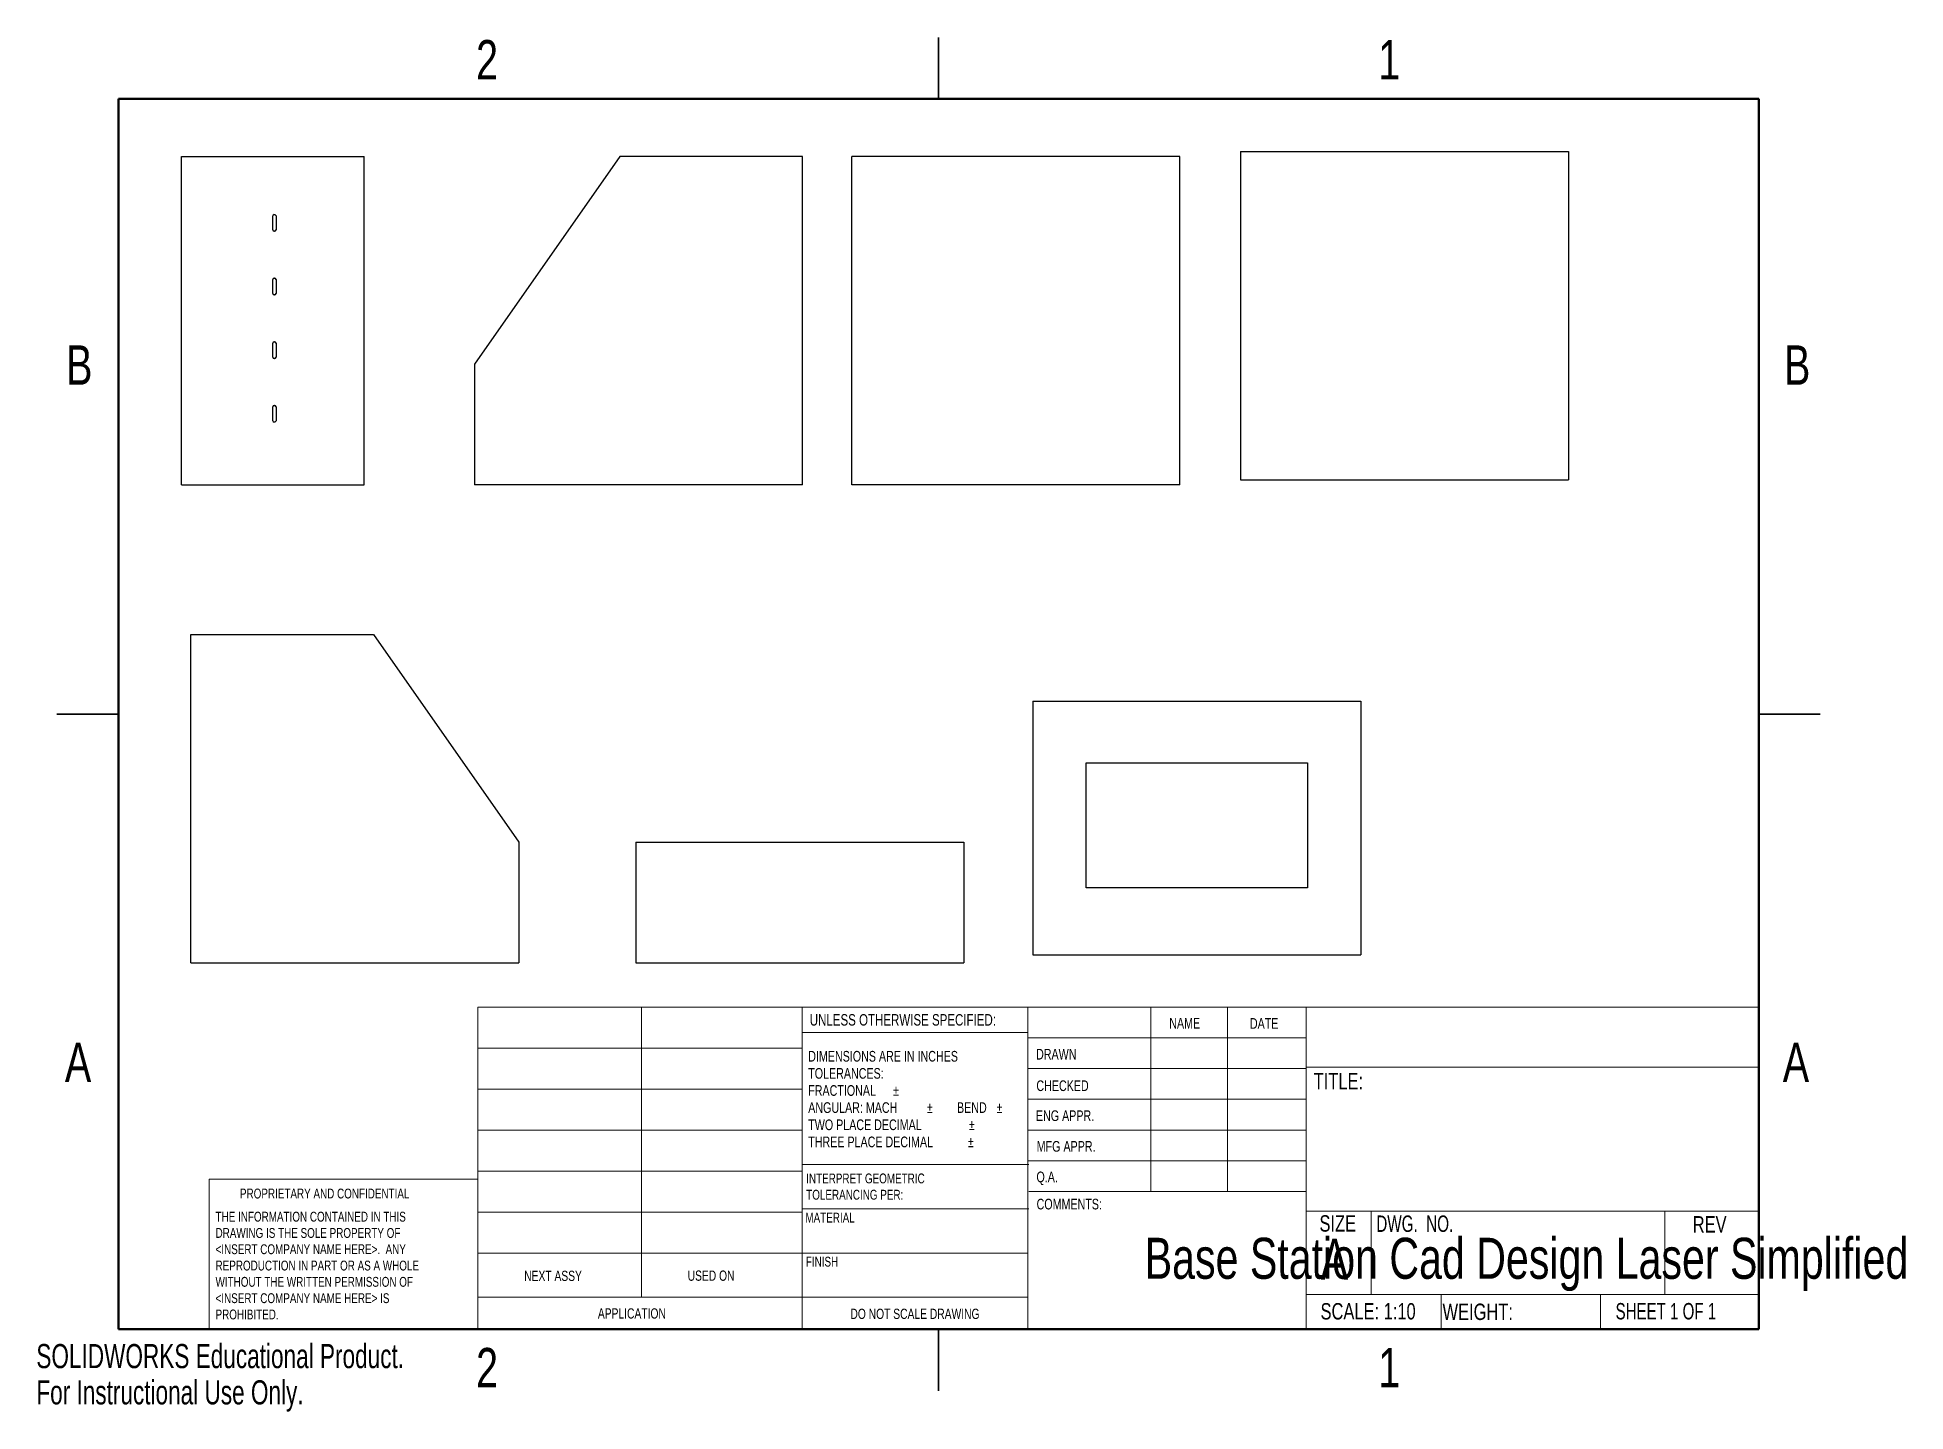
# Model space of a CAD drawing. Header units: millimetres. Extents: x 0 to 289, y 0 to 213.
import ezdxf

# ---------------------------------------------------------------- set-up
doc = ezdxf.new("R2010")
doc.units = ezdxf.units.MM
doc.styles.add('SLDTEXTSTYLE0', font='TXT', dxfattribs={"width": 0.75})
doc.styles.add('SLDTEXTSTYLE1', font='TXT', dxfattribs={"width": 0.6875})
doc.styles.add('SLDTEXTSTYLE2', font='TXT', dxfattribs={"width": 0.694444})
doc.styles.add('SLDTEXTSTYLE3', font='TXT', dxfattribs={"width": 0.7})

# ---------------------------------------------------------------- blocks, each defined once
blk = doc.blocks.new('SW_NOTE_0')
at = {"color": 0, "linetype": 'Continuous', "lineweight": 0, "char_height": 1.524, "attachment_point": 1, "style": 'SLDTEXTSTYLE0'}
for s, insert in [('INTERPRET GEOMETRIC', (0, 1.96)), ('TOLERANCING PER:', (0, -0.56))]:
    blk.add_mtext(s, dxfattribs=dict(at, insert=insert))
blk = doc.blocks.new('SW_NOTE_0_1')
at = {"color": 0, "linetype": 'Continuous', "lineweight": 0, "char_height": 1.651, "attachment_point": 1, "style": 'SLDTEXTSTYLE0'}
for s, insert in [('DIMENSIONS ARE IN INCHES', (0, 2.13)), ('TOLERANCES:', (0, -0.52)), ('FRACTIONAL', (0, -3.17)), ('%%p', (13.15, -3.17)), ('ANGULAR: MACH', (0, -5.82)), ('TWO PLACE DECIMAL', (0, -8.48)), ('%%p', (18.37, -5.82)), ('BEND', (23.04, -5.82)), ('%%p', (29.16, -5.82)), ('THREE PLACE DECIMAL', (0, -11.13)), ('%%p', (24.73, -11.13)), ('%%p', (24.88, -8.48))]:
    blk.add_mtext(s, dxfattribs=dict(at, insert=insert))
blk = doc.blocks.new('SW_NOTE_0_2')
at = {"color": 0, "linetype": 'Continuous', "lineweight": 0, "char_height": 1.524, "attachment_point": 1, "style": 'SLDTEXTSTYLE0'}
for s, insert in [('THE INFORMATION CONTAINED IN THIS', (0, 1.96)), ('DRAWING IS THE SOLE PROPERTY OF', (0, -0.56)), ('<INSERT COMPANY NAME HERE>.  ANY', (0, -3.08)), ('REPRODUCTION IN PART OR AS A WHOLE', (0, -5.61)), ('WITHOUT THE WRITTEN PERMISSION OF', (0, -8.13)), ('<INSERT COMPANY NAME HERE> IS', (0, -10.66)), ('PROHIBITED.', (0, -13.18))]:
    blk.add_mtext(s, dxfattribs=dict(at, insert=insert))

msp = doc.modelspace()

# ---------------------------------------------------------------- linework, layer by layer
at = {"color": 7, "linetype": 'Continuous', "lineweight": 25}
for p, q in [((139.7, 212.73), (139.7, 203.2)), ((139.7, 203.2), (139.7, 212.72)), ((22.5, 143.47), (22.5, 194.27)), ((22.5, 194.27), (50.78, 194.27)), ((50.78, 143.47), (50.78, 194.27)), ((90.34, 194.27), (67.83, 162.11)), ((118.63, 194.27), (90.34, 194.27)), ((118.63, 143.47), (118.63, 194.27)), ((126.26, 143.47), (126.26, 194.27)), ((177.06, 194.27), (126.26, 194.27)), ((177.06, 143.47), (177.06, 194.27)), ((186.46, 195.04), (237.26, 195.04)), ((186.46, 195.04), (186.46, 144.24)), ((237.26, 195.04), (237.26, 144.24)), ((36.83, 185.28), (36.91, 185.28)), ((36.63, 182.93), (36.63, 185.08)), ((36.91, 182.73), (36.83, 182.73)), ((37.11, 185.08), (37.11, 182.93)), ((36.63, 173.08), (36.63, 175.23)), ((36.83, 175.43), (36.91, 175.43)), ((37.11, 175.23), (37.11, 173.08)), ((36.91, 172.88), (36.83, 172.88)), ((36.63, 163.22), (36.63, 165.37)), ((36.83, 165.57), (36.91, 165.57)), ((37.11, 165.37), (37.11, 163.22)), ((36.91, 163.02), (36.83, 163.02)), ((67.83, 162.11), (67.83, 143.47)), ((36.63, 153.37), (36.63, 155.52)), ((36.83, 155.72), (36.91, 155.72)), ((37.11, 155.52), (37.11, 153.37)), ((36.91, 153.17), (36.83, 153.17)), ((22.5, 143.47), (50.78, 143.47)), ((118.63, 143.47), (67.83, 143.47)), ((177.06, 143.47), (126.26, 143.47)), ((186.46, 144.24), (237.26, 144.24)), ((23.92, 69.46), (23.92, 120.26)), ((23.92, 120.26), (52.2, 120.26)), ((52.2, 120.26), (74.72, 88.1)), ((154.28, 109.93), (205.08, 109.93)), ((154.28, 109.93), (154.28, 70.68)), ((205.08, 109.93), (205.08, 70.68)), ((12.7, 107.95), (3.17, 107.95)), ((3.17, 107.95), (12.7, 107.95)), ((266.7, 107.95), (276.23, 107.95)), ((276.23, 107.95), (266.7, 107.95)), ((162.54, 100.41), (196.83, 100.41)), ((162.54, 81.04), (162.54, 100.41)), ((196.83, 100.41), (196.83, 81.04)), ((74.72, 88.1), (74.72, 69.46)), ((92.81, 88.1), (92.81, 69.46)), ((92.81, 88.1), (143.61, 88.1)), ((143.61, 88.1), (143.61, 69.46)), ((196.83, 81.04), (162.54, 81.04)), ((23.92, 69.46), (74.72, 69.46)), ((92.81, 69.46), (143.61, 69.46)), ((154.28, 70.68), (205.08, 70.68)), ((139.7, 12.7), (139.7, 3.17)), ((139.7, 3.17), (139.7, 12.7))]:
    msp.add_line(p, q, dxfattribs=at)
at = {"color": 7, "linetype": 'Continuous', "lineweight": 50}
for p, q in [((12.7, 12.7), (12.7, 203.2)), ((12.7, 203.2), (266.7, 203.2)), ((266.7, 203.2), (266.7, 12.7)), ((266.7, 12.7), (12.7, 12.7))]:
    msp.add_line(p, q, dxfattribs=at)
at = {"color": 7, "linetype": 'Continuous'}
for p, q in [((90.34, 194.27), (67.83, 162.11)), ((118.63, 194.27), (90.34, 194.27)), ((118.63, 143.47), (118.63, 194.27)), ((67.83, 162.11), (67.83, 143.47)), ((118.63, 143.47), (67.83, 143.47)), ((23.92, 69.46), (23.92, 120.26)), ((23.92, 120.26), (52.2, 120.26)), ((52.2, 120.26), (74.72, 88.1)), ((74.72, 88.1), (74.72, 69.46)), ((23.92, 69.46), (74.72, 69.46))]:
    msp.add_line(p, q, dxfattribs=at)
at = {"color": 7, "linetype": 'Continuous', "lineweight": 18}
for p, q in [((92.81, 88.1), (92.81, 69.46)), ((68.35, 62.59), (266.7, 62.59)), ((68.35, 12.7), (68.35, 62.59)), ((93.7, 62.59), (93.7, 17.69)), ((118.57, 12.7), (118.57, 62.59)), ((153.55, 62.59), (153.55, 12.7)), ((172.56, 62.59), (172.56, 34.02)), ((184.46, 62.59), (184.46, 34.02)), ((196.63, 62.59), (196.63, 12.7)), ((153.55, 58.67), (118.57, 58.67)), ((68.35, 56.24), (118.57, 56.24)), ((153.55, 57.83), (196.63, 57.83)), ((153.55, 53.07), (196.63, 53.07)), ((196.63, 53.27), (266.7, 53.27)), ((68.35, 49.89), (118.57, 49.89)), ((153.55, 48.31), (196.63, 48.31)), ((68.35, 43.54), (118.57, 43.54)), ((196.63, 43.54), (153.55, 43.54)), ((118.57, 38.19), (153.66, 38.19)), ((196.63, 38.78), (153.55, 38.78)), ((26.77, 12.7), (26.77, 35.92)), ((68.35, 35.92), (26.77, 35.92)), ((68.35, 37.19), (118.57, 37.19)), ((196.63, 34.02), (153.66, 34.02)), ((68.35, 30.84), (118.57, 30.84)), ((118.57, 31.34), (153.66, 31.34)), ((196.63, 30.98), (266.7, 30.98)), ((206.68, 30.98), (206.68, 18.11)), ((252.17, 30.98), (252.17, 18.11)), ((68.35, 24.49), (118.57, 24.49)), ((118.57, 24.48), (153.55, 24.48)), ((68.35, 17.69), (153.55, 17.69)), ((196.63, 18.11), (266.7, 18.11)), ((217.54, 18.11), (217.54, 12.7)), ((242.22, 18.11), (242.22, 12.7))]:
    msp.add_line(p, q, dxfattribs=at)
at = {"color": 7, "linetype": 'Continuous', "lineweight": 25}
for centre, start, end in [((36.83, 185.08), 90, 180), ((36.91, 185.08), 0, 90), ((36.83, 182.93), 180, 270), ((36.91, 182.93), 270, 0), ((36.83, 175.23), 90, 180), ((36.91, 175.23), 0, 90), ((36.83, 173.08), 180, 270), ((36.91, 173.08), 270, 0), ((36.83, 165.37), 90, 180), ((36.91, 165.37), 0, 90), ((36.83, 163.22), 180, 270), ((36.91, 163.22), 270, 0), ((36.83, 155.52), 90, 180), ((36.83, 153.37), 180, 270), ((36.91, 155.52), 0, 90), ((36.91, 153.37), 270, 0)]:
    msp.add_arc(centre, 0.2, start, end, dxfattribs=at)

# ---------------------------------------------------------------- block references
at = {"color": 7, "linetype": 'Continuous', "lineweight": 0}
for name, p in [('SW_NOTE_0_1', (119.52, 53.67)), ('SW_NOTE_0', (119.21, 34.86)), ('SW_NOTE_0_2', (27.75, 28.94))]:
    msp.add_blockref(name, p, dxfattribs=at)

# ---------------------------------------------------------------- texts
for s, insert, char_height, attachment_point, style in [('2', (69.79, 212.31), 6.1, 2, 'SLDTEXTSTYLE0'), ('1', (209.49, 212.31), 6.1, 2, 'SLDTEXTSTYLE0'), ('B', (6.65, 165.04), 6.1, 2, 'SLDTEXTSTYLE0'), ('B', (272.65, 165.04), 6.1, 2, 'SLDTEXTSTYLE0'), ('UNLESS OTHERWISE SPECIFIED:', (119.76, 61.5), 1.778, 1, 'SLDTEXTSTYLE0'), ('NAME', (175.42, 60.92), 1.651, 1, 'SLDTEXTSTYLE0'), ('DATE', (187.91, 60.88), 1.651, 1, 'SLDTEXTSTYLE0'), ('A', (6.46, 57.09), 6.1, 2, 'SLDTEXTSTYLE0'), ('DRAWN', (154.8, 56.12), 1.651, 1, 'SLDTEXTSTYLE0'), ('A', (272.46, 57.09), 6.1, 2, 'SLDTEXTSTYLE0'), ('TITLE:', (197.79, 52.39), 2.54, 1, 'SLDTEXTSTYLE0'), ('CHECKED', (154.85, 51.24), 1.651, 1, 'SLDTEXTSTYLE0'), ('ENG APPR.', (154.78, 46.6), 1.651, 1, 'SLDTEXTSTYLE0'), ('MFG APPR.', (154.9, 41.85), 1.651, 1, 'SLDTEXTSTYLE0'), ('Q.A.', (154.86, 37.12), 1.651, 1, 'SLDTEXTSTYLE0'), ('PROPRIETARY AND CONFIDENTIAL', (31.53, 34.48), 1.524, 1, 'SLDTEXTSTYLE0'), ('COMMENTS:', (154.88, 32.91), 1.651, 1, 'SLDTEXTSTYLE0'), ('MATERIAL', (119.08, 30.75), 1.524, 1, 'SLDTEXTSTYLE0'), ('SIZE', (198.68, 30.36), 2.54, 1, 'SLDTEXTSTYLE0'), ('DWG.  NO.', (207.48, 30.32), 2.54, 1, 'SLDTEXTSTYLE2'), ('REV', (256.48, 30.22), 2.54, 1, 'SLDTEXTSTYLE0'), ('Base Station Cad Design Laser Simplified', (230.74, 26.87), 6.35, 2, 'SLDTEXTSTYLE0'), ('A', (198.88, 26.72), 6.35, 1, 'SLDTEXTSTYLE0'), ('FINISH', (119.15, 23.94), 1.524, 1, 'SLDTEXTSTYLE0'), ('NEXT ASSY', (75.54, 21.77), 1.587, 1, 'SLDTEXTSTYLE0'), ('USED ON', (100.85, 21.8), 1.587, 1, 'SLDTEXTSTYLE0'), ('APPLICATION', (86.95, 15.95), 1.5875, 1, 'SLDTEXTSTYLE0'), ('DO NOT SCALE DRAWING', (136.05, 15.89), 1.5875, 2, 'SLDTEXTSTYLE0'), ('SCALE: 1:10', (198.85, 16.76), 2.54, 1, 'SLDTEXTSTYLE0'), ('WEIGHT:', (217.74, 16.68), 2.54, 1, 'SLDTEXTSTYLE0'), ('SHEET 1 OF 1', (244.53, 16.77), 2.54, 1, 'SLDTEXTSTYLE1'), ('2', (69.79, 9.81), 6.1, 2, 'SLDTEXTSTYLE0'), ('1', (209.49, 9.81), 6.1, 2, 'SLDTEXTSTYLE0')]:
    msp.add_mtext(s, dxfattribs=dict(at, insert=insert, char_height=char_height, attachment_point=attachment_point, style=style))
at = {"color": 7, "linetype": 'Continuous', "char_height": 3.7351, "attachment_point": 1, "style": 'SLDTEXTSTYLE3'}
for s, insert in [('SOLIDWORKS Educational Product.', (0, 10.42)), ('For Instructional Use Only.', (0, 4.81))]:
    msp.add_mtext(s, dxfattribs=dict(at, insert=insert))

doc.saveas('drawing.dxf')
